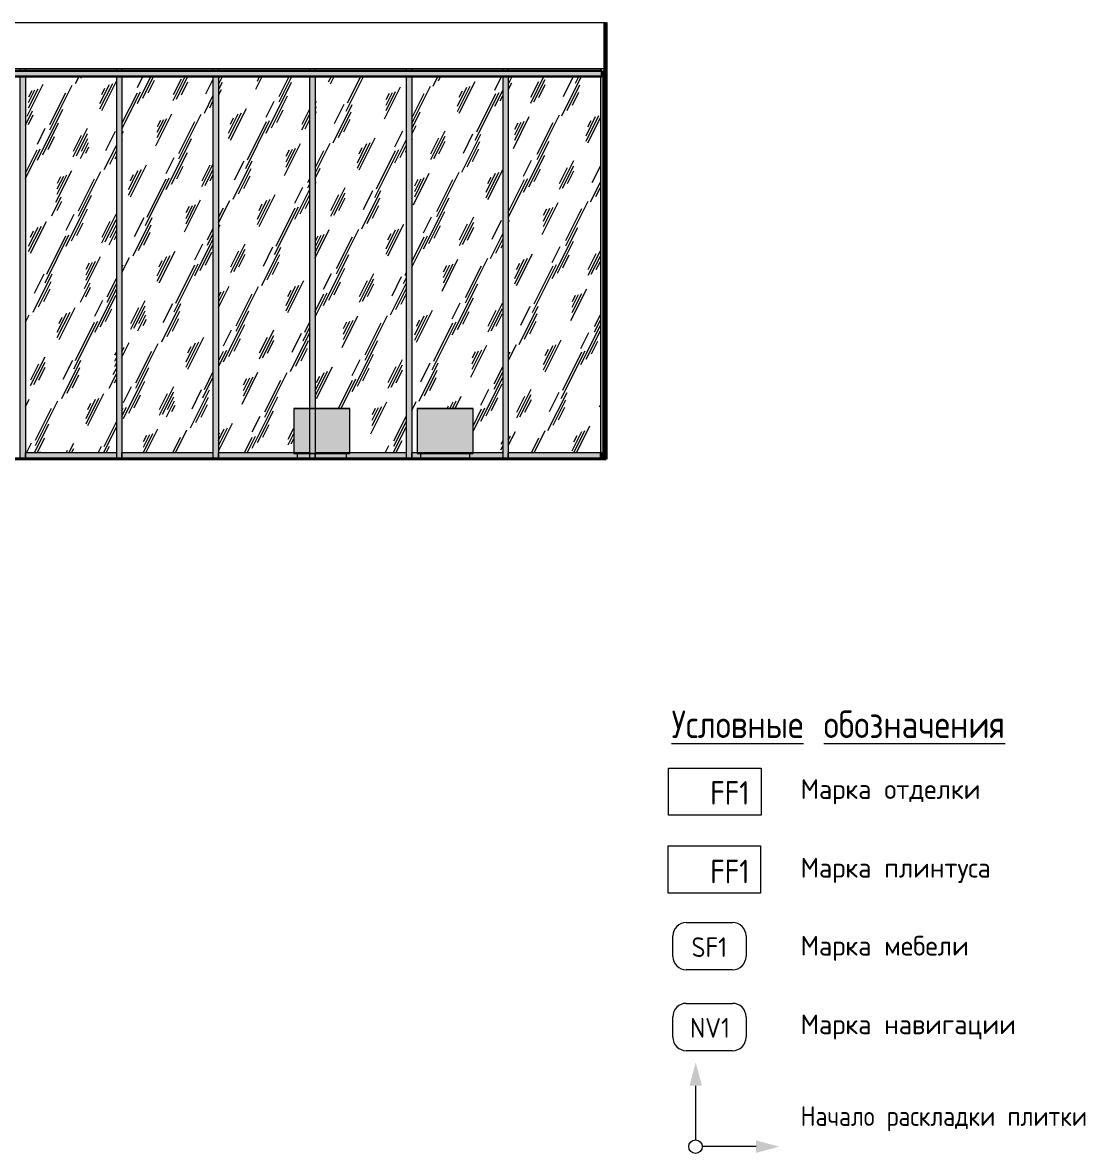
# Model space of a CAD drawing. Header units: millimetres. Extents: x -2711 to 60377, y -1987 to 15400.
# Drawn here: x 50913 to 60377, y -1987 to 8080 of the extents above; entities that cross this region are included whole.
import ezdxf

# ---------------------------------------------------------------- set-up
doc = ezdxf.new("R2010")
doc.units = ezdxf.units.MM
for name, color, linetype, lineweight, true_color in [('A-CLNG-1', 7, 'Continuous', 9, 0x787878), ('A-CLNG-FNSH-1', 7, 'Continuous', 30, 0x3c3c3c), ('A-DETL-GENF-2', 1, 'Continuous', 9, 0xff0000), ('A-FLOR-FNSH-1', 7, 'Continuous', 30, 0x3c3c3c), ('A-WALL-4', 7, 'Continuous', 40, 0x3c3c3c), ('A-WALL-FNSH-3', 7, 'Continuous', 30, 0x3c3c3c), ('G-ANNO-TEXT-1', 7, 'Continuous', 9, 0x3c3c3c), ('G-ANNO-TEXT-2', 7, 'Continuous', 9, 0x008000), ('G-ANNO-TEXT-3', 1, 'Continuous', 9, 0xff0000), ('I-FURN-2', 7, 'Continuous', 9, 0xc0c0c0), ('I-FURN-5', 7, 'Continuous', 9, 0xacacac), ('I-FURN-6', 7, 'Continuous', 9, 0xc5c578), ('I-WALL-1', 7, 'Continuous', 9, 0x787878)]:
    doc.layers.add(name, color=color, linetype=linetype, lineweight=lineweight, true_color=true_color)
for name, color, linetype, lineweight in [('A-DETL', 7, 'Continuous', 9), ('A-FLOR', 7, 'Continuous', 9), ('A-GENM', 7, 'Continuous', 9), ('A-GLAZ-CURT', 7, 'Continuous', 9), ('A-GLAZ-CWMG', 7, 'Continuous', 9), ('G-ANNO-TEXT', 7, 'Continuous', 9), ('I-WALL', 7, 'Continuous', 9)]:
    doc.layers.add(name, color=color, linetype=linetype, lineweight=lineweight)
doc.layers.add('I-FURN-3', color=7, linetype='Continuous', lineweight=9, true_color=0x7f7f7f, transparency=0.7)
doc.layers.add('I-FURN-4', color=2, linetype='Continuous', lineweight=9, true_color=0xffff00, transparency=0.7)
doc.styles.add('GOST Common_4', font='GOST_Common.ttf', dxfattribs={"height": 175})
doc.styles.add('GOST Common_5', font='GOST_Common.ttf', dxfattribs={"width": 0.9, "height": 210})
doc.styles.add('GOST Common_6', font='GOST_Common.ttf', dxfattribs={"width": 0.9, "height": 245})
doc.styles.add('GOST Common_7', font='GOST_Common.ttf', dxfattribs={"width": 0.9, "height": 175})
doc.styles.add('ISOCPEUR_3', font='isocpeur.ttf', dxfattribs={"width": 0.9, "height": 175})
pattern_1 = [(63.435, (63.5, 31.75), (-255.583, 766.747), [317.5, -190.5, 317.5, -190.5, -403.903]), (63.435, (63.5, 31.75), (-255.583, 766.747), [-1016, 127, -276.903]), (63.435, (47.6, 47.6), (-255.583, 766.747), [254, -317.5, 190.5, -190.5, -467.403]), (63.435, (47.6, 47.6), (-255.583, 766.747), [-952.5, 222.25, -245.153]), (63.435, (47.6, 95.25), (-255.583, 766.747), [190.5, -381, 127, -190.5, -530.903]), (63.435, (47.6, 95.25), (-255.583, 766.747), [-889, 285.75, -245.153]), (63.435, (95.25, 47.6), (-255.583, 766.747), [190.5, -381, 158.75, -6404.65]), (63.435, (142.9, 95.25), (-255.583, 766.747), [95.25, -476.25, 63.5, -6499.9]), (63.435, (63.5, 174.6), (-255.583, 766.747), [63.5, -476.25, 63.5, -254, -562.653]), (63.435, (63.5, 174.6), (-255.583, 766.747), [-857.25, 158.75, -403.903]), (63.435, (349.25, 127), (-255.583, 766.747), [317.5, -476.25, 381, -251.503]), (63.435, (349.25, 79.4), (-255.583, 766.747), [444.5, -317.5, 476.25, -188.003]), (63.435, (381, 95.25), (-255.583, 766.747), [508, -254, 381, -276.903]), (63.435, (428.6, 142.9), (-255.583, 766.747), [317.5, -444.5, 254, -403.903]), (63.435, (381, 238.1), (-255.583, 766.747), [158.75, -635, 190.5, -435.653]), (63.435, (476.25, 190.5), (-255.583, 766.747), [127, -635, 127, -530.903])]

# ---------------------------------------------------------------- blocks, each defined once
blk = doc.blocks.new('Прямоугольный импост - Импост структурный с накладкой - 160мм-23771919-Развертка 2_58-4')
at = {"layer": 'A-GLAZ-CWMG'}
blk.add_hatch(color=256, dxfattribs=at).paths.add_polyline_path([(13243, 7650), (13660, 7650), (13660, 7670), (12840, 7670), (12840, 7650), (12890, 7650)])
for p, q in [((12840, 7650), (12840, 7670)), ((13660, 7670), (13660, 7650))]:
    blk.add_line(p, q, dxfattribs=at)
blk = doc.blocks.new('Прямоугольный импост - Импост структурный с накладкой - 160мм-23997896-Развертка 2_58-4')
at = {"layer": 'A-GLAZ-CWMG'}
blk.add_hatch(color=256, dxfattribs=at).paths.add_polyline_path([(13689, 4200), (13689, 7650), (13690, 7650), (13690, 7670), (13660, 7670), (13660, 7650), (13674, 7650), (13674, 7600), (13660, 7600), (13660, 4250), (13674, 4250), (13674, 4200)])
for p, q in [((13660, 7670), (13660, 7650)), ((13660, 7600), (13660, 4250))]:
    blk.add_line(p, q, dxfattribs=at)
blk = doc.blocks.new('Системная панель - Стекло - 40мм-23997898-Развертка 2_58-4')
at = {"layer": 'A-GLAZ-CURT'}
h = blk.add_hatch(dxfattribs=at)
h.set_pattern_fill('FP_21', color=256, style=0, pattern_type=2)
h.set_pattern_definition(pattern_1)
h.paths.add_polyline_path([(13660, 4250), (13660, 7600), (12840, 7600), (12840, 4250), (13659, 4250)])
blk = doc.blocks.new('Прямоугольный импост - Импост структурный с накладкой - 160мм-23771910-Развертка 2_58-4')
at = {"layer": 'A-GLAZ-CWMG'}
blk.add_hatch(color=256, dxfattribs=at).paths.add_polyline_path([(12790, 7650), (12790, 7670), (11980, 7670), (11980, 7650)])
for p, q in [((11980, 7650), (11980, 7670)), ((12790, 7670), (12790, 7650))]:
    blk.add_line(p, q, dxfattribs=at)
blk = doc.blocks.new('Прямоугольный импост - Импост структурный с накладкой - 160мм-23771920-Развертка 2_58-4')
at = {"layer": 'A-GLAZ-CWMG'}
blk.add_hatch(color=256, dxfattribs=at).paths.add_polyline_path([(13659, 4200), (13659, 4250), (12840, 4250), (12840, 4200)])
for p in [(12840, 4200), (13659, 4250)]:
    blk.add_line(p, (12840, 4250), dxfattribs=at)
blk = doc.blocks.new('Прямоугольный импост - Импост структурный с накладкой - 160мм-23997894-Развертка 2_58-4')
at = {"layer": 'A-GLAZ-CWMG'}
h = blk.add_hatch(color=256, dxfattribs=at)
h.paths.add_polyline_path([(12800, 4200), (12840, 4200), (12840, 7600), (12790, 7600), (12790, 4200)])
h.paths.add_polyline_path([(12800, 7650), (12840, 7650), (12840, 7670), (12790, 7670), (12790, 7650)])
for p, q in [((12790, 7670), (12790, 7650)), ((12840, 7670), (12840, 7650)), ((12790, 7600), (12790, 4200)), ((12840, 7600), (12840, 4200))]:
    blk.add_line(p, q, dxfattribs=at)
blk = doc.blocks.new('Системная панель - Стекло - 40мм-23997899-Развертка 2_58-4')
at = {"layer": 'A-GLAZ-CURT'}
h = blk.add_hatch(dxfattribs=at)
h.set_pattern_fill('FP_21', color=256, style=0, pattern_type=2)
h.set_pattern_definition(pattern_1)
h.paths.add_polyline_path([(11429, 4250), (11930, 4250), (11930, 7600), (11120, 7600), (11120, 4645), (11429, 4645)])
blk = doc.blocks.new('Прямоугольный импост - Импост структурный с накладкой - 160мм-23771909-Развертка 2_58-4')
at = {"layer": 'A-GLAZ-CWMG'}
blk.add_hatch(color=256, dxfattribs=at).paths.add_polyline_path([(11930, 4200), (11930, 4250), (11429, 4250), (11429, 4245), (11399, 4245), (11399, 4200)])
for p, q in [((11120, 4245), (11120, 4250)), ((11350, 4250), (11120, 4250)), ((11120, 4200), (11120, 4245)), ((11369, 4250), (11350, 4250)), ((11386, 4250), (11369, 4250)), ((11400, 4250), (11386, 4250)), ((11412, 4250), (11401, 4250)), ((11421, 4250), (11412, 4250)), ((11426, 4250), (11421, 4250)), ((11429, 4250), (11426, 4250)), ((11930, 4250), (11429, 4250)), ((11930, 4250), (11930, 4200))]:
    blk.add_line(p, q, dxfattribs=at)
blk = doc.blocks.new('Прямоугольный импост - Импост структурный с накладкой - 160мм-V10-Развертка 2_58-4')
at = {"layer": 'A-GLAZ-CWMG'}
h = blk.add_hatch(color=256, dxfattribs=at)
h.paths.add_polyline_path([(11089, 4645), (11120, 4645), (11120, 7600), (11070, 7600), (11070, 4645), (11080, 4645)])
h.paths.add_polyline_path([(11110, 7650), (11120, 7650), (11120, 7670), (11070, 7670), (11070, 7650), (11080, 7650)])
for p, q in [((11070, 7670), (11070, 7650)), ((11120, 7670), (11120, 7650)), ((11070, 7600), (11070, 4645)), ((11120, 7600), (11120, 4645)), ((11070, 4645), (11070, 4245)), ((11120, 4645), (11120, 4245)), ((11070, 4245), (11070, 4200)), ((11120, 4245), (11120, 4200))]:
    blk.add_line(p, q, dxfattribs=at)
blk = doc.blocks.new('Системная панель - Стекло - 40мм-V11-Развертка 2_58-4')
at = {"layer": 'A-GLAZ-CURT'}
h = blk.add_hatch(dxfattribs=at)
h.set_pattern_fill('FP_21', color=256, style=0, pattern_type=2)
h.set_pattern_definition(pattern_1)
h.paths.add_polyline_path([(9350, 4250), (9350, 7600), (8540, 7600), (8540, 4250), (8985, 4250)])
blk = doc.blocks.new('Прямоугольный импост - Импост структурный с накладкой - 160мм-V12-Развертка 2_58-4')
at = {"layer": 'A-GLAZ-CWMG'}
blk.add_hatch(color=256, dxfattribs=at).paths.add_polyline_path([(9350, 4200), (9350, 4250), (8540, 4250), (8540, 4200), (8985, 4200)])
for p, q in [((8540, 4200), (8540, 4250)), ((9350, 4250), (8540, 4250)), ((9350, 4250), (9350, 4200))]:
    blk.add_line(p, q, dxfattribs=at)
blk = doc.blocks.new('Системная панель - Стекло - 40мм-V13-Развертка 2_58-4')
at = {"layer": 'A-GLAZ-CURT'}
h = blk.add_hatch(dxfattribs=at)
h.set_pattern_fill('FP_21', color=256, style=0, pattern_type=2)
h.set_pattern_definition(pattern_1)
h.paths.add_polyline_path([(10210, 4250), (10210, 7600), (9400, 7600), (9400, 4250), (10167, 4250)])
blk = doc.blocks.new('Системная панель - Стекло - 40мм-V16-Развертка 2_58-4')
at = {"layer": 'A-GLAZ-CURT'}
h = blk.add_hatch(dxfattribs=at)
h.set_pattern_fill('FP_21', color=256, style=0, pattern_type=2)
h.set_pattern_definition(pattern_1)
h.paths.add_polyline_path([(12027, 4250), (12027, 4645), (12526, 4645), (12526, 4250), (12790, 4250), (12790, 7600), (11980, 7600), (11980, 4250)])
blk = doc.blocks.new('Прямоугольный импост - Импост структурный с накладкой - 160мм-V17-Развертка 2_58-4')
at = {"layer": 'A-GLAZ-CWMG'}
h = blk.add_hatch(color=256, dxfattribs=at)
h.paths.add_polyline_path([(12496, 4200), (12790, 4200), (12790, 4250), (12526, 4250), (12526, 4245), (12496, 4245), (12496, 4240)])
h.paths.add_polyline_path([(12057, 4200), (12057, 4245), (12027, 4245), (12027, 4250), (11980, 4250), (11980, 4200)])
for p, q in [((11980, 4200), (11980, 4250)), ((12027, 4250), (11980, 4250)), ((12038, 4250), (12027, 4250)), ((12027, 4250), (12027, 4250)), ((12048, 4250), (12038, 4250)), ((12061, 4250), (12048, 4250)), ((12076, 4250), (12061, 4250)), ((12094, 4250), (12076, 4250)), ((12114, 4250), (12094, 4250)), ((12137, 4250), (12115, 4250)), ((12447, 4250), (12137, 4250)), ((12467, 4250), (12448, 4250)), ((12484, 4250), (12467, 4250)), ((12498, 4250), (12484, 4250)), ((12510, 4250), (12498, 4250)), ((12518, 4250), (12510, 4250)), ((12524, 4250), (12518, 4250)), ((12526, 4250), (12524, 4250)), ((12790, 4250), (12526, 4250)), ((12790, 4250), (12790, 4200))]:
    blk.add_line(p, q, dxfattribs=at)
blk = doc.blocks.new('Системная панель - Стекло - 40мм-V18-Развертка 2_58-4')
at = {"layer": 'A-GLAZ-CURT'}
h = blk.add_hatch(dxfattribs=at)
h.set_pattern_fill('FP_21', color=256, style=0, pattern_type=2)
h.set_pattern_definition(pattern_1)
h.paths.add_polyline_path([(10929, 4250), (10929, 4645), (11070, 4645), (11070, 7600), (10260, 7600), (10260, 4250), (10757, 4250)])
blk = doc.blocks.new('Прямоугольный импост - Импост структурный с накладкой - 160мм-V19-Развертка 2_58-4')
at = {"layer": 'A-GLAZ-CWMG'}
blk.add_hatch(color=256, dxfattribs=at).paths.add_polyline_path([(10260, 4200), (10959, 4200), (10959, 4245), (10929, 4245), (10929, 4250), (10260, 4250), (10260, 4240)])
for p, q in [((10260, 4200), (10260, 4250)), ((10929, 4250), (10260, 4250)), ((10930, 4250), (10929, 4250)), ((10940, 4250), (10930, 4250)), ((10950, 4250), (10940, 4250)), ((10963, 4250), (10950, 4250)), ((10978, 4250), (10963, 4250)), ((10996, 4250), (10979, 4250)), ((11017, 4250), (10997, 4250)), ((11039, 4250), (11017, 4250)), ((11070, 4250), (11039, 4250)), ((11070, 4250), (11070, 4245)), ((11070, 4245), (11070, 4200))]:
    blk.add_line(p, q, dxfattribs=at)
blk = doc.blocks.new('Плинтус - Плинтус темный _ст_школа_-32862041-Развертка 2_58-4')
at = {"layer": 'A-GENM'}
for p, q in [((13674, 4250), (13659, 4250)), ((13659, 4250), (13659, 4200)), ((13674, 4200), (13674, 4250)), ((13659, 4200), (13674, 4200))]:
    blk.add_line(p, q, dxfattribs=at)
blk = doc.blocks.new('ПУФ_500 - 1_50в-32041615-Развертка 2_58-4')
at = {"layer": 'I-FURN-3'}
for points in [[(10929, 4250), (10930, 4250), (10930, 4645), (10929, 4645)], [(11116, 4245), (11429, 4245), (11429, 4250), (11120, 4250), (11120, 4645), (11070, 4645), (11070, 4250), (10930, 4250), (10930, 4245), (11110, 4245)], [(10930, 4245), (10930, 4250), (10929, 4250), (10929, 4245)]]:
    blk.add_hatch(color=256, dxfattribs=at).paths.add_polyline_path(points)
h = blk.add_hatch(color=256, dxfattribs=at)
h.paths.add_polyline_path([(11350, 4250), (11429, 4250), (11429, 4645), (11120, 4645), (11120, 4250), (11348, 4250)])
h.paths.add_polyline_path([(10930, 4250), (11070, 4250), (11070, 4645), (10930, 4645)])
at = {"layer": 'I-FURN-4'}
for points in [[(10960, 4200), (10960, 4245), (10959, 4245), (10959, 4200), (10960, 4200)], [(11120, 4200), (11399, 4200), (11399, 4245), (10960, 4245), (10960, 4200), (11110, 4200)]]:
    blk.add_hatch(color=256, dxfattribs=at).paths.add_polyline_path(points)
at = {"layer": 'I-FURN-2'}
for p, q in [((10929, 4645), (10929, 4245)), ((10929, 4645), (10930, 4645)), ((10930, 4645), (11429, 4645)), ((11429, 4245), (11429, 4645)), ((10930, 4245), (10929, 4245)), ((11429, 4245), (10930, 4245)), ((10959, 4245), (10959, 4200)), ((11399, 4200), (11399, 4245))]:
    blk.add_line(p, q, dxfattribs=at)
at = {"layer": 'I-FURN-5'}
for p, q in [((11318, 4645), (10929, 4645)), ((11428, 4645), (11318, 4645)), ((11429, 4645), (11428, 4645)), ((10929, 4245), (10931, 4245)), ((10931, 4245), (10937, 4245)), ((10937, 4245), (10959, 4245)), ((10959, 4245), (10960, 4245)), ((10960, 4245), (10963, 4245)), ((10963, 4245), (11399, 4245)), ((11399, 4245), (11428, 4245)), ((11428, 4245), (11429, 4245))]:
    blk.add_line(p, q, dxfattribs=at)
at = {"layer": 'I-FURN-6'}
for p, q in [((10959, 4245), (10963, 4245)), ((10963, 4245), (10959, 4245)), ((10963, 4245), (11077, 4245)), ((10966, 4245), (10963, 4245)), ((11280, 4245), (10966, 4245)), ((11077, 4245), (11399, 4245)), ((11398, 4245), (11280, 4245)), ((11399, 4245), (11398, 4245))]:
    blk.add_line(p, q, dxfattribs=at)
blk = doc.blocks.new('ПУФ_500 - 1_50б-32041553-Развертка 2_58-4')
at = {"layer": 'I-FURN-3'}
for points in [[(12027, 4250), (12027, 4250), (12027, 4645), (12027, 4645), (12027, 4437)], [(12351, 4250), (12526, 4250), (12526, 4645), (12027, 4645), (12027, 4250), (12325, 4250)], [(12027, 4245), (12027, 4250), (12027, 4250), (12027, 4245)], [(12378, 4245), (12526, 4245), (12526, 4250), (12027, 4250), (12027, 4245), (12366, 4245)]]:
    blk.add_hatch(color=256, dxfattribs=at).paths.add_polyline_path(points)
at = {"layer": 'I-FURN-4'}
for points in [[(12057, 4200), (12057, 4245), (12057, 4245), (12057, 4200), (12057, 4200)], [(12316, 4200), (12496, 4200), (12496, 4245), (12057, 4245), (12057, 4200), (12294, 4200)]]:
    blk.add_hatch(color=256, dxfattribs=at).paths.add_polyline_path(points)
at = {"layer": 'I-FURN-2'}
for p, q in [((12027, 4645), (12027, 4245)), ((12027, 4645), (12027, 4645)), ((12027, 4645), (12527, 4645)), ((12527, 4245), (12527, 4645)), ((12527, 4245), (12027, 4245)), ((12027, 4245), (12027, 4245)), ((12057, 4245), (12057, 4200)), ((12497, 4200), (12497, 4245))]:
    blk.add_line(p, q, dxfattribs=at)
at = {"layer": 'I-FURN-5'}
for p, q in [((12392, 4645), (12027, 4645)), ((12416, 4645), (12392, 4645)), ((12526, 4645), (12416, 4645)), ((12526, 4645), (12526, 4645)), ((12027, 4245), (12056, 4245)), ((12057, 4245), (12057, 4245)), ((12057, 4245), (12061, 4245)), ((12061, 4245), (12497, 4245)), ((12497, 4245), (12526, 4245)), ((12526, 4245), (12526, 4245))]:
    blk.add_line(p, q, dxfattribs=at)
at = {"layer": 'I-FURN-6'}
for p, q in [((12056, 4245), (12060, 4245)), ((12060, 4245), (12057, 4245)), ((12060, 4245), (12175, 4245)), ((12378, 4245), (12060, 4245)), ((12175, 4245), (12497, 4245)), ((12496, 4245), (12378, 4245)), ((12496, 4245), (12496, 4245))]:
    blk.add_line(p, q, dxfattribs=at)

msp = doc.modelspace()

# ---------------------------------------------------------------- hatches: boundary and pattern name
at = {"layer": 'A-CLNG-1'}
msp.add_hatch(color=256, dxfattribs=at).paths.add_polyline_path([(55317.5, 7600), (56072.5, 7600), (56072.5, 7650), (46679.3, 7650), (46679.3, 7600), (55228.3, 7600)])
at = {"layer": 'A-DETL-GENF-2'}
for points in [[(56851.7, -1383.9), (56962.3, -1383.9), (56907, -1177.4)], [(57445.2, -1982.5), (57651.7, -1927.2), (57445.2, -1871.9)]]:
    msp.add_hatch(color=256, dxfattribs=at).paths.add_polyline_path(points)
at = {"layer": 'I-WALL-1'}
h = msp.add_hatch(dxfattribs=at)
h.set_pattern_fill('FP_25', color=256, style=0, pattern_type=2)
h.set_pattern_definition([(45, (42398.261, 0), (-14.25598, 14.25598), []), (45, (42412.517, 0), (-14.25598, 14.25598), [25.202, -5.04, 0.8382, -4.202])])
h.paths.add_polyline_path([(56108.3, 4195), (56108.9, 4195), (56108.9, 8080), (56108.3, 8080), (56108.3, 6137.3)])
msp.add_hatch(color=256, dxfattribs=at).paths.add_polyline_path([(56088.3, 4200), (56088.5, 4200), (56088.3, 7650), (56087.5, 7650), (56087.5, 4200)])

# ---------------------------------------------------------------- linework, layer by layer
at = {"layer": 'A-CLNG-FNSH-1'}
for p, q in [((56072.5, 7650), (46679.3, 7650)), ((56072.5, 7601), (46679.3, 7601)), ((46679.3, 7600), (56072.5, 7600)), ((56072.5, 7600), (56072.5, 7650))]:
    msp.add_line(p, q, dxfattribs=at)
at = {"layer": 'A-DETL'}
for p, q in [((56662.9, 750.1), (57482.9, 750.1)), ((56662.9, 330.1), (56662.9, 750.1)), ((57482.9, 750.1), (57482.9, 330.1)), ((57482.9, 330.1), (56662.9, 330.1)), ((56822.9, 68.3), (57235.4, 68.3)), ((56702.9, -233.3), (56702.9, -51.7)), ((57355.4, -51.7), (57355.4, -233.3)), ((57235.4, -353.3), (56822.9, -353.3)), ((56822.9, -651.3), (57235.4, -651.3)), ((56702.9, -953), (56702.9, -771.3)), ((57355.4, -771.3), (57355.4, -953)), ((57235.4, -1073), (56822.9, -1073)), ((56905.2, -1387.2), (56905.2, -1867.2)), ((57445.2, -1927.2), (56965.2, -1927.2))]:
    msp.add_line(p, q, dxfattribs=at)
msp.add_circle((56905.2, -1927.2), 60, dxfattribs=at)
for centre, start, end in [((56822.9, -51.7), 90, 180), ((57235.4, -51.7), 0, 90), ((56822.9, -233.3), 180, 270), ((57235.4, -233.3), 270, 0), ((56822.9, -771.3), 90, 180), ((57235.4, -771.3), 0, 90), ((56822.9, -953), 180, 270), ((57235.4, -953), 270, 0)]:
    msp.add_arc(centre, 120, start, end, dxfattribs=at)
at = {"layer": 'A-FLOR'}
for p, q in [((46658, 8080), (56108.3, 8080)), ((56088.5, 7670), (49179.2, 7670))]:
    msp.add_line(p, q, dxfattribs=at)
at = {"layer": 'A-FLOR-FNSH-1'}
for p, q in [((46668.3, 4195), (56108.3, 4195)), ((56108.3, 4200), (50257.2, 4200)), ((56108.3, 4195), (56108.3, 4200))]:
    msp.add_line(p, q, dxfattribs=at)
at = {"layer": 'A-WALL-4'}
for p, q in [((56108.9, 8080), (56108.3, 8080)), ((56108.3, 8080), (56108.3, 4194.5))]:
    msp.add_line(p, q, dxfattribs=at)
at = {"layer": 'A-WALL-FNSH-3'}
for p, q in [((56088.5, 7650), (56087.5, 7650)), ((56087.5, 7650), (56087.5, 4200)), ((56088.5, 4200), (56088.5, 7650))]:
    msp.add_line(p, q, dxfattribs=at)
at = {"layer": 'G-ANNO-TEXT-1', "flags": 128}
msp.add_lwpolyline([(56664.4, 1441.6), (57491.5, 1441.6), (57491.5, 1024.4), (56664.4, 1024.4)], close=True, dxfattribs=at)
at = {"layer": 'I-WALL'}
for p, q in [((56088.5, 8080.2), (56088.5, 7650)), ((56108.5, 4200), (56108.5, 8080.2)), ((56108.3, 4200), (56108.5, 4200))]:
    msp.add_line(p, q, dxfattribs=at)

# ---------------------------------------------------------------- block references
at = {"layer": 'A-GENM'}
msp.add_blockref('Плинтус - Плинтус темный _ст_школа_-32862041-Развертка 2_58-4', (42398.3, 0), dxfattribs=at)
at = {"layer": 'A-GLAZ-CURT'}
for name in ['Системная панель - Стекло - 40мм-V11-Развертка 2_58-4', 'Системная панель - Стекло - 40мм-V13-Развертка 2_58-4', 'Системная панель - Стекло - 40мм-V18-Развертка 2_58-4', 'Системная панель - Стекло - 40мм-23997899-Развертка 2_58-4', 'Системная панель - Стекло - 40мм-V16-Развертка 2_58-4', 'Системная панель - Стекло - 40мм-23997898-Развертка 2_58-4']:
    msp.add_blockref(name, (42398.3, 0), dxfattribs=at)
at = {"layer": 'A-GLAZ-CWMG'}
for name, p in [('Прямоугольный импост - Импост структурный с накладкой - 160мм-23997894-Развертка 2_58-4', (38098.3, 0)), ('Прямоугольный импост - Импост структурный с накладкой - 160мм-23771910-Развертка 2_58-4', (38958.3, 0)), ('Прямоугольный импост - Импост структурный с накладкой - 160мм-23997894-Развертка 2_58-4', (38958.3, 0)), ('Прямоугольный импост - Импост структурный с накладкой - 160мм-23771910-Развертка 2_58-4', (39818.3, 0)), ('Прямоугольный импост - Импост структурный с накладкой - 160мм-23997894-Развертка 2_58-4', (39818.3, 0)), ('Прямоугольный импост - Импост структурный с накладкой - 160мм-23771910-Развертка 2_58-4', (40678.3, 0)), ('Прямоугольный импост - Импост структурный с накладкой - 160мм-V10-Развертка 2_58-4', (42398.3, 0)), ('Прямоугольный импост - Импост структурный с накладкой - 160мм-23771910-Развертка 2_58-4', (41538.3, 0)), ('Прямоугольный импост - Импост структурный с накладкой - 160мм-23997894-Развертка 2_58-4', (41538.3, 0)), ('Прямоугольный импост - Импост структурный с накладкой - 160мм-23771910-Развертка 2_58-4', (42398.3, 0)), ('Прямоугольный импост - Импост структурный с накладкой - 160мм-23997894-Развертка 2_58-4', (42398.3, 0)), ('Прямоугольный импост - Импост структурный с накладкой - 160мм-23771919-Развертка 2_58-4', (42398.3, 0)), ('Прямоугольный импост - Импост структурный с накладкой - 160мм-23997896-Развертка 2_58-4', (42398.3, 0)), ('Прямоугольный импост - Импост структурный с накладкой - 160мм-V12-Развертка 2_58-4', (42398.3, 0)), ('Прямоугольный импост - Импост структурный с накладкой - 160мм-V12-Развертка 2_58-4', (43258.3, 0)), ('Прямоугольный импост - Импост структурный с накладкой - 160мм-V19-Развертка 2_58-4', (42398.3, 0)), ('Прямоугольный импост - Импост структурный с накладкой - 160мм-23771909-Развертка 2_58-4', (42398.3, 0)), ('Прямоугольный импост - Импост структурный с накладкой - 160мм-V17-Развертка 2_58-4', (42398.3, 0)), ('Прямоугольный импост - Импост структурный с накладкой - 160мм-23771920-Развертка 2_58-4', (42398.3, 0))]:
    msp.add_blockref(name, p, dxfattribs=at)
at = {"layer": 'I-FURN-5'}
for name in ['ПУФ_500 - 1_50в-32041615-Развертка 2_58-4', 'ПУФ_500 - 1_50б-32041553-Развертка 2_58-4']:
    msp.add_blockref(name, (42398.3, 0), dxfattribs=at)

# ---------------------------------------------------------------- texts
at = {"layer": 'G-ANNO-TEXT', "attachment_point": 1}
for s, insert, char_height, width, style in [('\\LУсловные', (56692.4, 1955.6), 245, 1550.544, 'GOST Common_6'), ('\\L\\fGOST Common|b0|i0|c204|p34|;\\W.9;\\L ', (57971.7, 1955.6), 245, 90.911, 'GOST Common_6'), ('\\Lобозначения', (58046.7, 1955.6), 245, 2111.164, 'GOST Common_6'), ('Начало', (57841.1, -1567.6), 175, 863.658, 'GOST Common_7'), ('\\fGOST Common|b0|i0|c204|p34|;\\W.9; ', (58553.7, -1567.6), 175, 65.658, 'GOST Common_7'), ('\\fGOST Common|b0|i0|c204|p34|;\\W.9; ', (59628.8, -1567.6), 175, 65.658, 'GOST Common_7'), ('раскладки', (58607.9, -1567.6), 175, 1237.405, 'GOST Common_7'), ('плитки', (59683, -1567.6), 175, 853.557, 'GOST Common_7')]:
    msp.add_mtext(s, dxfattribs=dict(at, insert=insert, char_height=char_height, width=width, style=style))
at = {"layer": 'G-ANNO-TEXT-1', "attachment_point": 1}
for s, insert, char_height, width, style in [('   FF1   ', (56692.4, 1327.3), 210, 929.316, 'GOST Common_5'), ('Марка', (57841.1, 1343.2), 175, 830.548, 'GOST Common_4'), ('\\fGOST Common|b0|i0|c204|p34|; ', (58526.4, 1343.2), 175, 72.954, 'GOST Common_4'), ('отделки', (58586.6, 1343.2), 175, 1099.915, 'GOST Common_4'), ('Марка', (57841.1, 643.2), 175, 830.548, 'GOST Common_4'), ('\\fGOST Common|b0|i0|c204|p34|; ', (58526.4, 643.2), 175, 72.954, 'GOST Common_4'), ('плинтуса', (58586.6, 643.2), 175, 1245.822, 'GOST Common_4'), ('Марка', (57841.1, -50.9), 175, 830.548, 'GOST Common_4'), ('\\fGOST Common|b0|i0|c204|p34|; ', (58526.4, -50.9), 175, 72.954, 'GOST Common_4'), ('мебели', (58586.6, -50.9), 175, 925.949, 'GOST Common_4'), ('Марка', (57841.1, -750.9), 175, 830.548, 'GOST Common_4'), ('\\fGOST Common|b0|i0|c204|p34|; ', (58526.4, -750.9), 175, 72.954, 'GOST Common_4'), ('навигации', (58586.6, -750.9), 175, 1414.177, 'GOST Common_4')]:
    msp.add_mtext(s, dxfattribs=dict(at, insert=insert, char_height=char_height, width=width, style=style))
at = {"layer": 'G-ANNO-TEXT-2', "char_height": 175, "attachment_point": 1, "style": 'ISOCPEUR_3'}
for s, insert, width in [('SF1', (56869.8, -63.7), 383.848), ('NV1', (56855.9, -782), 419.202)]:
    msp.add_mtext(s, dxfattribs=dict(at, insert=insert, width=width))
at = {"layer": 'G-ANNO-TEXT-3', "insert": (56692.4, 627.3), "char_height": 210, "width": 929.316, "attachment_point": 1, "style": 'GOST Common_5'}
msp.add_mtext('   FF1   ', dxfattribs=at)

doc.saveas('drawing.dxf')
